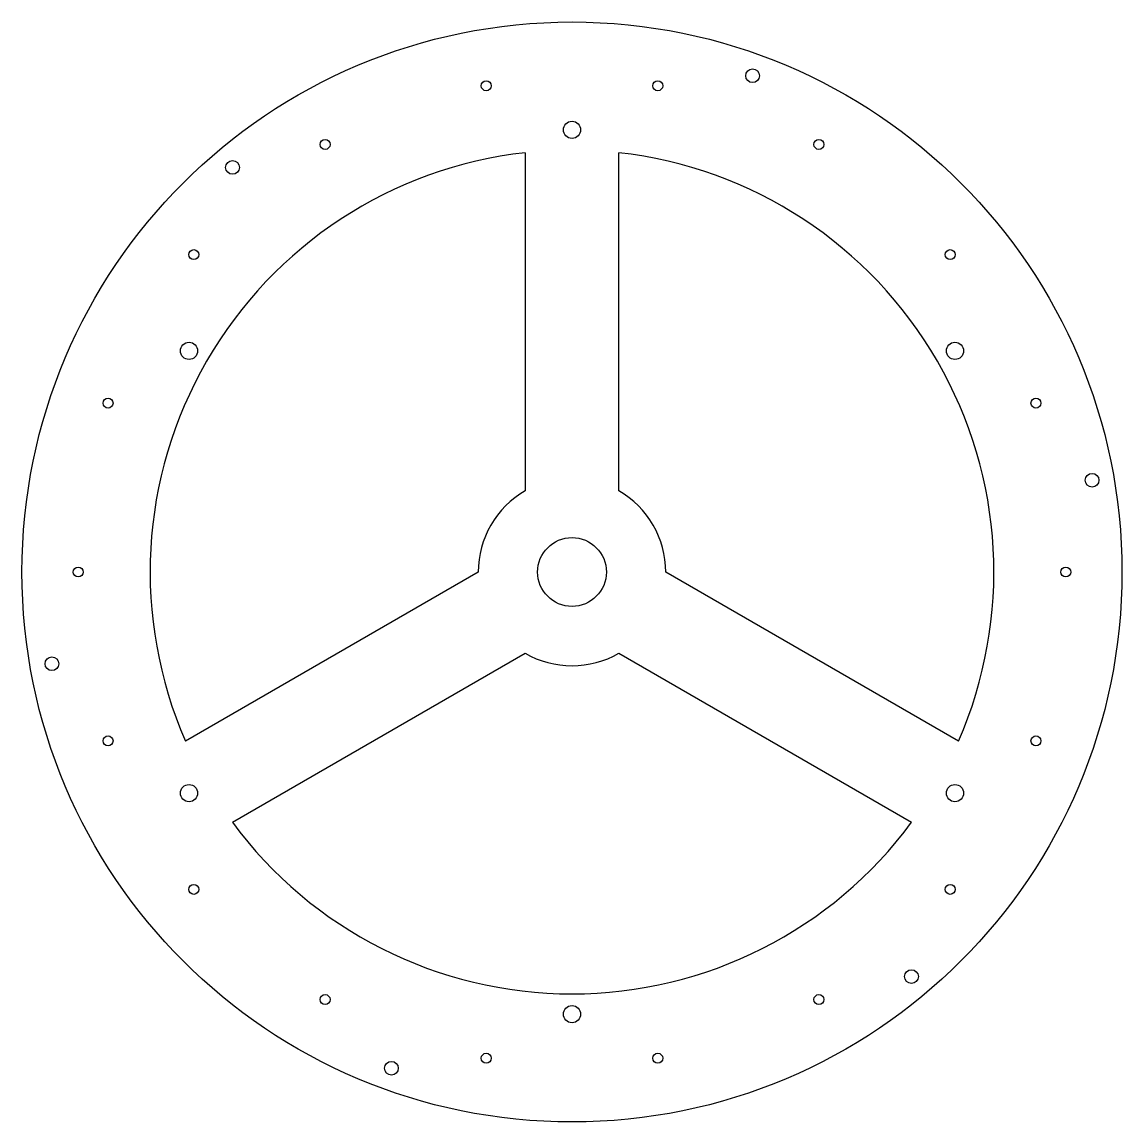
# Model space of a CAD drawing. Header units: millimetres. Extents: x -176 to 176, y -176 to 176.
import ezdxf

# ---------------------------------------------------------------- set-up
doc = ezdxf.new("R2010")
doc.units = ezdxf.units.MM

msp = doc.modelspace()

# ---------------------------------------------------------------- linework, layer by layer
for p, q in [((-15, 134.16), (-15, 25.98)), ((15, 25.98), (15, 134.16)), ((123.69, -54.09), (30, 0)), ((-30, 0), (-123.69, -54.09)), ((-108.69, -80.07), (-15, -25.98)), ((15, -25.98), (108.69, -80.07))]:
    msp.add_line(p, q)
for centre, radius in [((0, 0), 176), ((57.8, 158.81), 2.2), ((-27.44, 155.6), 1.6), ((27.44, 155.6), 1.6), ((0, 141.5), 2.75), ((-79, 136.83), 1.6), ((79, 136.83), 1.6), ((-108.63, 129.46), 2.2), ((-121.04, 101.56), 1.6), ((121.04, 101.56), 1.6), ((-122.54, 70.75), 2.75), ((122.54, 70.75), 2.75), ((-148.47, 54.04), 1.6), ((148.47, 54.04), 1.6), ((166.43, 29.35), 2.2), ((0, 0), 11), ((-158, 0), 1.6), ((158, 0), 1.6), ((-166.43, -29.35), 2.2), ((-148.47, -54.04), 1.6), ((148.47, -54.04), 1.6), ((-122.54, -70.75), 2.75), ((122.54, -70.75), 2.75), ((-121.04, -101.56), 1.6), ((121.04, -101.56), 1.6), ((108.63, -129.46), 2.2), ((-79, -136.83), 1.6), ((79, -136.83), 1.6), ((0, -141.5), 2.75), ((-27.44, -155.6), 1.6), ((27.44, -155.6), 1.6), ((-57.8, -158.81), 2.2)]:
    msp.add_circle(centre, radius)
for radius, start, end in [(135, -263.6206, -156.3794), (135, -23.6206, 83.6206), (30, 120, 180), (30, 360, 420), (30, 240, 300), (135, -143.6206, -36.3794)]:
    msp.add_arc((0, 0), radius, start, end)

doc.saveas('drawing.dxf')
